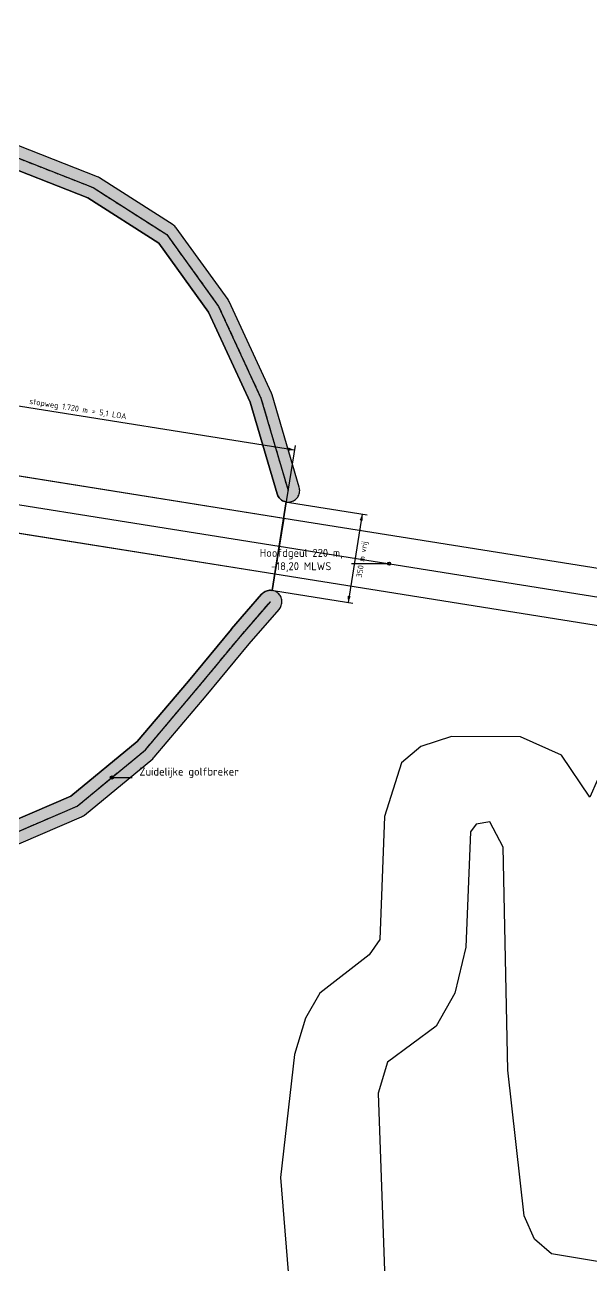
# Model space of a CAD drawing. Header units: metres. Extents: x 284000 to 318000, y 7632000 to 7666000.
# Drawn here: x 298240 to 300450, y 7646533 to 7651377 of the extents above; entities that cross this region are included whole.
import ezdxf
from ezdxf.enums import TextEntityAlignment as Align

# ---------------------------------------------------------------- set-up
doc = ezdxf.new("R2010")
doc.units = ezdxf.units.M
doc.header["$LTSCALE"] = 10
doc.linetypes.add('DASHDOT', pattern=[3.556, 2.54, -0.508, 0, -0.508])
for name, color, linetype in [('HV-BAGGER', 5, 'Continuous'), ('HV-DIEPTELIJN', 5, 'Continuous'), ('HV-GEUL', 5, 'Continuous'), ('HV-GEUL-AS', 1, 'Continuous'), ('HV-GOLFBREKER', 8, 'Continuous'), ('HV-ONDERGROND', 8, 'Continuous'), ('HV-TEKST-02', 7, 'Continuous'), ('HV-TOETS-OPENING-1-MOND', 6, 'Continuous'), ('HV-TOETS-WAND-VH-TALUD', 30, 'Continuous'), ('HV-VOORHAVEN', 151, 'Continuous')]:
    doc.layers.add(name, color=color, linetype=linetype)
doc.styles.add('NLCS-ISO', font='NLCS-ISO.ttf')
picture_1 = doc.add_image_def('image1.jpg', size_in_pixel=(3400, 3400))

msp = doc.modelspace()

# ---------------------------------------------------------------- hatches: boundary and pattern name
at = {"layer": 'HV-GOLFBREKER', "true_color": 0xadb5bd, "transparency": 33554534}
h = msp.add_hatch(color=8, dxfattribs=at)
h.dxf.hatch_style = 1
h.paths.add_polyline_path([(297449, 7650946.4), (297717.1, 7650925.2), (298100.7, 7650852.5), (298486.7, 7650701), (298763, 7650524.3), (298957.6, 7650254.5), (299119.5, 7649903.4), (299224.7, 7649545.4), (299226.1, 7649541.2), (299228, 7649537.2), (299230.2, 7649533.4), (299232.8, 7649529.8), (299235.7, 7649526.5), (299239, 7649523.5), (299242.5, 7649520.8), (299246.3, 7649518.5), (299250.2, 7649516.6), (299254.4, 7649515.1), (299258.7, 7649514), (299263, 7649513.3), (299267.4, 7649513), (299271.8, 7649513.2), (299276.2, 7649513.8), (299280.5, 7649514.9), (299284.7, 7649516.3), (299288.7, 7649518.2), (299292.5, 7649520.4), (299296.1, 7649523), (299299.4, 7649525.9), (299302.4, 7649529.2), (299305, 7649532.7), (299307.3, 7649536.5), (299309.3, 7649540.5), (299310.8, 7649544.6), (299311.9, 7649548.9), (299312.6, 7649553.2), (299312.8, 7649557.6), (299312.7, 7649562.1), (299312, 7649566.4), (299311, 7649570.7), (299204.9, 7649931.9), (299202.6, 7649938), (299037.6, 7650296.2), (299035.5, 7650300), (299033.2, 7650303.7), (298830.9, 7650583.9), (298828.3, 7650587.2), (298825.3, 7650590.2), (298822.1, 7650593), (298818.7, 7650595.4), (298531.5, 7650779.2), (298527.7, 7650781.4), (298523.7, 7650783.2), (298129.6, 7650937.8), (298125.6, 7650939.2), (298121.6, 7650940.2), (297731.5, 7651014.1), (297726.7, 7651014.7), (297447.7, 7651036.8), (297443.5, 7651037), (297439.3, 7651036.7), (297435.1, 7651036.1), (297431.1, 7651035), (297189.2, 7650961.8), (297185.1, 7650960.3), (297181.1, 7650958.5), (297177.3, 7650956.2), (297173.7, 7650953.6), (297170.5, 7650950.6), (297167.5, 7650947.3), (297164.9, 7650943.8), (297162.6, 7650940), (297160.7, 7650936), (297159.2, 7650931.8), (297158.1, 7650927.6), (297157.5, 7650923.2), (297157.3, 7650918.8), (297157.5, 7650914.4), (297158.1, 7650910), (297159.2, 7650905.7), (297160.7, 7650901.6), (297162.6, 7650897.6), (297164.8, 7650893.8), (297167.5, 7650890.2), (297170.4, 7650887), (297173.7, 7650884), (297177.2, 7650881.4), (297181, 7650879.1), (297185, 7650877.2), (297189.2, 7650875.7), (297193.5, 7650874.6), (297197.8, 7650874), (297202.2, 7650873.8), (297206.7, 7650874), (297211, 7650874.6), (297215.3, 7650875.7)])
h = msp.add_hatch(color=8, dxfattribs=at)
h.dxf.hatch_style = 1
h.paths.add_polyline_path([(296801.3, 7647837.2), (298132.2, 7648143.2), (298136.1, 7648144.3), (298139.9, 7648145.7), (298461.9, 7648284), (298465.8, 7648285.9), (298469.4, 7648288.1), (298472.8, 7648290.6), (298739.7, 7648510.9), (298742.7, 7648513.6), (298745.4, 7648516.6), (298947.7, 7648756.1), (298948, 7648756.4), (299115.7, 7648958.9), (299232.5, 7649094.1), (299235.3, 7649097.6), (299237.6, 7649101.3), (299239.6, 7649105.3), (299241.2, 7649109.4), (299242.4, 7649113.7), (299243.1, 7649118), (299243.5, 7649122.4), (299243.4, 7649126.8), (299242.8, 7649131.2), (299241.9, 7649135.5), (299240.5, 7649139.7), (299238.7, 7649143.8), (299236.5, 7649147.6), (299234, 7649151.2), (299231.1, 7649154.6), (299227.9, 7649157.6), (299224.4, 7649160.3), (299220.7, 7649162.7), (299216.7, 7649164.7), (299212.6, 7649166.3), (299208.4, 7649167.4), (299204, 7649168.2), (299199.6, 7649168.5), (299195.2, 7649168.4), (299190.8, 7649167.9), (299186.5, 7649166.9), (299182.3, 7649165.5), (299178.3, 7649163.7), (299174.4, 7649161.6), (299170.8, 7649159), (299167.5, 7649156.2), (299164.4, 7649153), (299047.3, 7649017.4), (299046.7, 7649016.7), (298878.8, 7648814), (298679.3, 7648577.8), (298420.5, 7648364.2), (298108.1, 7648230), (296780.2, 7647924.7), (296778.3, 7647924.2), (296273.1, 7647784.2), (296268.9, 7647782.8), (296264.8, 7647781), (296261, 7647778.9), (296257.4, 7647776.3), (296254.1, 7647773.4), (296251, 7647770.2), (296248.3, 7647766.7), (296245.9, 7647763), (296244, 7647759.1), (296242.4, 7647754.9), (296241.2, 7647750.7), (296240.4, 7647746.3), (296240.1, 7647741.9), (296240.2, 7647737.5), (296240.8, 7647733.1), (296241.7, 7647728.8), (296243.1, 7647724.6), (296244.9, 7647720.6), (296247.1, 7647716.8), (296249.6, 7647713.1), (296252.5, 7647709.8), (296255.7, 7647706.8), (296259.2, 7647704), (296262.9, 7647701.7), (296266.9, 7647699.7), (296271, 7647698.1), (296275.3, 7647696.9), (296279.6, 7647696.2), (296284, 7647695.9), (296288.4, 7647696), (296292.8, 7647696.5), (296297.1, 7647697.5)])

# ---------------------------------------------------------------- linework, layer by layer
at = {"layer": 'HV-BAGGER'}
msp.add_lwpolyline([(297855.7, 7649449.3), (299215.8, 7649232.2), (299250.5, 7649449.4), (297890.4, 7649666.5)], dxfattribs=at)
at = {"layer": 'HV-DIEPTELIJN'}
for points in [[(300475, 7648428.7), (300445, 7648360.7), (300334.5, 7648525), (300175, 7648596.5), (299905, 7648597.3), (299785, 7648558.8), (299710.3, 7648495), (299643.3, 7648285), (299625.8, 7647805), (299584, 7647745), (299391.3, 7647595), (299335, 7647497.2), (299293.2, 7647355), (299238, 7646875), (299277.6, 7646395)], [(300475, 7646547.3), (300295, 7646577.7), (300229.5, 7646635), (300189.3, 7646725), (300125.4, 7647295), (300106.3, 7648165), (300055, 7648263.9), (300001.1, 7648255), (299978.9, 7648225), (299960.8, 7647775), (299918.5, 7647595), (299845, 7647466.4), (299654.9, 7647325), (299618.8, 7647205), (299649.5, 7646365)]]:
    msp.add_lwpolyline(points, dxfattribs=at)
at = {"layer": 'HV-GEUL'}
msp.add_lwpolyline([(299215.8, 7649232.2), (299250.5, 7649449.4), (297551.9, 7649720.5), (297517.3, 7649503.3), (299215.8, 7649232.2)], close=True, dxfattribs=at)
msp.add_lwpolyline([(301719.2, 7649055.3), (299250.5, 7649449.4), (299215.8, 7649232.2), (301682.7, 7648838.4)], dxfattribs=at)
at = {"layer": 'HV-GEUL-AS', "linetype": 'DASHDOT'}
for points in [[(297202.3, 7650918.8), (297444.1, 7650992), (297723.1, 7650969.8), (298113.2, 7650896), (298507.3, 7650741.3), (298794.4, 7650557.5), (298996.7, 7650277.3), (299161.7, 7649919.2), (299267.8, 7649558)], [(296285.1, 7647740.8), (296790.3, 7647880.9), (298122.1, 7648187), (298444.2, 7648325.3), (298711, 7648545.6), (298913.4, 7648785.1), (299081.4, 7648988), (299198.5, 7649123.5)]]:
    msp.add_lwpolyline(points, dxfattribs=at)
at = {"layer": 'HV-GEUL-AS'}
msp.add_lwpolyline([(297534.6, 7649611.9), (299233.2, 7649340.8), (301701.9, 7648946.7)], dxfattribs=at)
at = {"layer": 'HV-GOLFBREKER'}
for points in [[(298100.7, 7650852.5), (298486.7, 7650701), (298763, 7650524.3), (298957.6, 7650254.5), (299119.5, 7649903.4), (299224.7, 7649545.4), (299226.1, 7649541.2), (299228, 7649537.2), (299230.2, 7649533.4), (299232.8, 7649529.8), (299235.7, 7649526.5), (299239, 7649523.5), (299242.5, 7649520.8), (299246.3, 7649518.5), (299250.2, 7649516.6), (299254.4, 7649515.1), (299258.7, 7649514), (299263, 7649513.3), (299267.4, 7649513), (299271.8, 7649513.2), (299276.2, 7649513.8), (299280.5, 7649514.9), (299284.7, 7649516.3), (299288.7, 7649518.2), (299292.5, 7649520.4), (299296.1, 7649523), (299299.4, 7649525.9), (299302.4, 7649529.2), (299305, 7649532.7), (299307.3, 7649536.5), (299309.3, 7649540.5), (299310.8, 7649544.6), (299311.9, 7649548.9), (299312.6, 7649553.2), (299312.8, 7649557.6), (299312.7, 7649562.1), (299312, 7649566.4), (299311, 7649570.7), (299204.9, 7649931.9), (299202.6, 7649938), (299037.6, 7650296.2), (299035.5, 7650300), (299033.2, 7650303.7), (298830.9, 7650583.9), (298828.3, 7650587.2), (298825.3, 7650590.2), (298822.1, 7650593), (298818.7, 7650595.4), (298531.5, 7650779.2), (298527.7, 7650781.4), (298523.7, 7650783.2), (298129.6, 7650937.8)], [(298139.9, 7648145.7), (298461.9, 7648284), (298465.8, 7648285.9), (298469.4, 7648288.1), (298472.8, 7648290.6), (298739.7, 7648510.9), (298742.7, 7648513.6), (298745.4, 7648516.6), (298947.7, 7648756.1), (298948, 7648756.4), (299115.7, 7648958.9), (299232.5, 7649094.1), (299235.3, 7649097.6), (299237.6, 7649101.3), (299239.6, 7649105.3), (299241.2, 7649109.4), (299242.4, 7649113.7), (299243.1, 7649118), (299243.5, 7649122.4), (299243.4, 7649126.8), (299242.8, 7649131.2), (299241.9, 7649135.5), (299240.5, 7649139.7), (299238.7, 7649143.8), (299236.5, 7649147.6), (299234, 7649151.2), (299231.1, 7649154.6), (299227.9, 7649157.6), (299224.4, 7649160.3), (299220.7, 7649162.7), (299216.7, 7649164.7), (299212.6, 7649166.3), (299208.4, 7649167.4), (299204, 7649168.2), (299199.6, 7649168.5), (299195.2, 7649168.4), (299190.8, 7649167.9), (299186.5, 7649166.9), (299182.3, 7649165.5), (299178.3, 7649163.7), (299174.4, 7649161.6), (299170.8, 7649159), (299167.5, 7649156.2), (299164.4, 7649153), (299047.3, 7649017.4), (299046.7, 7649016.7), (298878.8, 7648814), (298679.3, 7648577.8), (298420.5, 7648364.2), (298108.1, 7648230)]]:
    msp.add_lwpolyline(points, dxfattribs=at)
at = {"layer": 'HV-TEKST-02'}
for p, q in [((299293.1, 7649716), (297594.5, 7649987.2)), ((299235.1, 7649353.1), (299296, 7649734.6)), ((299273.1, 7649511.6), (299575.5, 7649463.4)), ((299557, 7649466.3), (299501.8, 7649120.7)), ((299661.5, 7649272.4), (299514.7, 7649272.4)), ((299217.9, 7649166), (299520.3, 7649117.7)), ((298580.1, 7648437.5), (298659, 7648437.5))]:
    msp.add_line(p, q, dxfattribs=at)
for centre in [(299661.5, 7649272.4), (298580.1, 7648437.5)]:
    msp.add_circle(centre, 6.25, dxfattribs=at)
for points in [[(299293.1, 7649716), (299267.4, 7649713.8), (299269.3, 7649726.2)], [(299557, 7649466.3), (299559.2, 7649440.6), (299546.9, 7649442.6)], [(299501.8, 7649120.7), (299511.9, 7649144.4), (299499.6, 7649146.4)]]:
    msp.add_solid(points, dxfattribs=at)
at = {"layer": 'HV-TOETS-OPENING-1-MOND'}
msp.add_line((299260.7, 7649513.6), (299205.6, 7649168), dxfattribs=at)
at = {"layer": 'HV-TOETS-WAND-VH-TALUD'}
for p, q in [((298113.2, 7650896), (298507.3, 7650741.3)), ((298507.3, 7650741.3), (298794.4, 7650557.5)), ((298794.4, 7650557.5), (298996.7, 7650277.3)), ((298996.7, 7650277.3), (299161.7, 7649919.2)), ((299161.7, 7649919.2), (299267.8, 7649558)), ((299081.4, 7648988), (299198.5, 7649123.5)), ((298913.4, 7648785.1), (299081.4, 7648988)), ((298711, 7648545.6), (298913.4, 7648785.1)), ((298444.2, 7648325.3), (298711, 7648545.6)), ((298122.1, 7648187), (298444.2, 7648325.3))]:
    msp.add_line(p, q, dxfattribs=at)
at = {"layer": 'HV-VOORHAVEN'}
msp.add_lwpolyline([(298108.1, 7648230), (298420.5, 7648364.2), (298679.3, 7648577.8), (298878.8, 7648814), (299046.7, 7649016.7), (299047.3, 7649017.4), (299164.4, 7649153), (299167.5, 7649156.2), (299170.8, 7649159), (299174.4, 7649161.6), (299178.3, 7649163.7), (299182.3, 7649165.5), (299186.5, 7649166.9), (299190.8, 7649167.9), (299195.2, 7649168.4), (299199.6, 7649168.5), (299204, 7649168.2), (299205.6, 7649167.9), (299260.7, 7649513.7), (299258.7, 7649514), (299254.4, 7649515.1), (299250.2, 7649516.6), (299246.3, 7649518.5), (299242.5, 7649520.8), (299239, 7649523.5), (299235.7, 7649526.5), (299232.8, 7649529.8), (299230.2, 7649533.4), (299228, 7649537.2), (299226.1, 7649541.2), (299224.7, 7649545.4), (299119.5, 7649903.4), (298957.6, 7650254.5), (298763, 7650524.3), (298486.7, 7650701), (298100.7, 7650852.5)], dxfattribs=at)

# ---------------------------------------------------------------- texts
at = {"layer": 'HV-TEKST-02', "style": 'NLCS-ISO'}
for s, rotation, p in [('stopweg 1.720 m = 5,1 LOA', -9.0692, (298447.9, 7649877.5)), ('350 m vrij', 80.9308, (299555.3, 7649289.4))]:
    msp.add_text(s, height=22.5, rotation=rotation, dxfattribs=at).set_placement(p, align=Align.MIDDLE_CENTER)
msp.add_text('Zuidelijke golfbreker', height=31.25, dxfattribs=at).set_placement((298881.4, 7648460.5), align=Align.MIDDLE_CENTER)
at = {"layer": 'HV-TEKST-02', "insert": (299318.8, 7649285), "char_height": 31.25, "attachment_point": 5, "style": 'NLCS-ISO'}
msp.add_mtext('Hoofdgeul 220 m,\\P-18,20 MLWS', dxfattribs=at)

# ---------------------------------------------------------------- pictures from other files: only their frames are drawn
at = {"layer": 'HV-ONDERGROND'}
image = msp.add_image(picture_1, insert=(284000, 7632000), size_in_units=(34000, 34000), dxfattribs=at)

doc.saveas('drawing.dxf')
